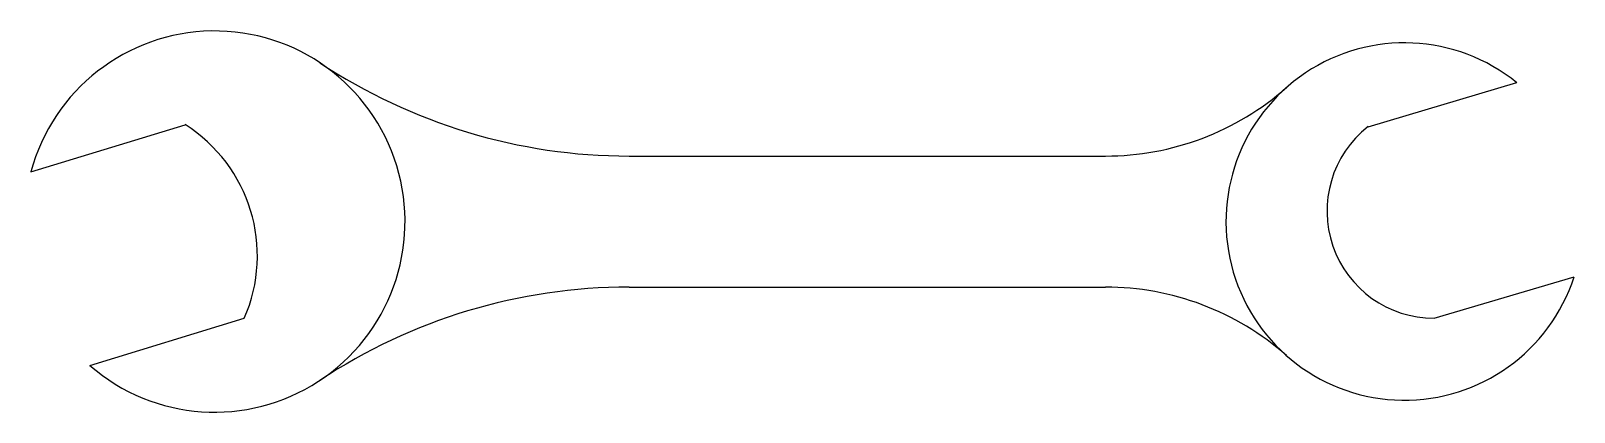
# Model space of a CAD drawing. Header units: millimetres. Extents: x 56 to 186, y 55 to 87.
import ezdxf

# ---------------------------------------------------------------- set-up
doc = ezdxf.new("R2010")
doc.units = ezdxf.units.MM
doc.header["$MEASUREMENT"] = 0

msp = doc.modelspace()

# ---------------------------------------------------------------- linework, layer by layer
for p, q in [((168.26, 79.14), (180.76, 82.84)), ((55.87, 75.35), (68.84, 79.31)), ((106.15, 76.68), (146.19, 76.68)), ((173.81, 63.06), (185.58, 66.53)), ((106.15, 65.68), (146.19, 65.68)), ((60.84, 59.09), (73.81, 63.06))]:
    msp.add_line(p, q)
for centre, radius, start, end in [((71.32, 71.18), 16, 229.09, 164.91), ((171.32, 71.18), 15, 50.978, 341.9418), ((106.15, 123.68), 47, 236.4427, 270), ((146.19, 99.68), 23, 270, 311.4096), ((61.91, 68.31), 13, 336.1678, 57.8322), ((173.81, 72.06), 9, 128.0453, 270), ((106.15, 18.68), 47, 90, 123.5573), ((146.19, 42.68), 23, 48.5904, 90)]:
    msp.add_arc(centre, radius, start, end)

doc.saveas('drawing.dxf')
